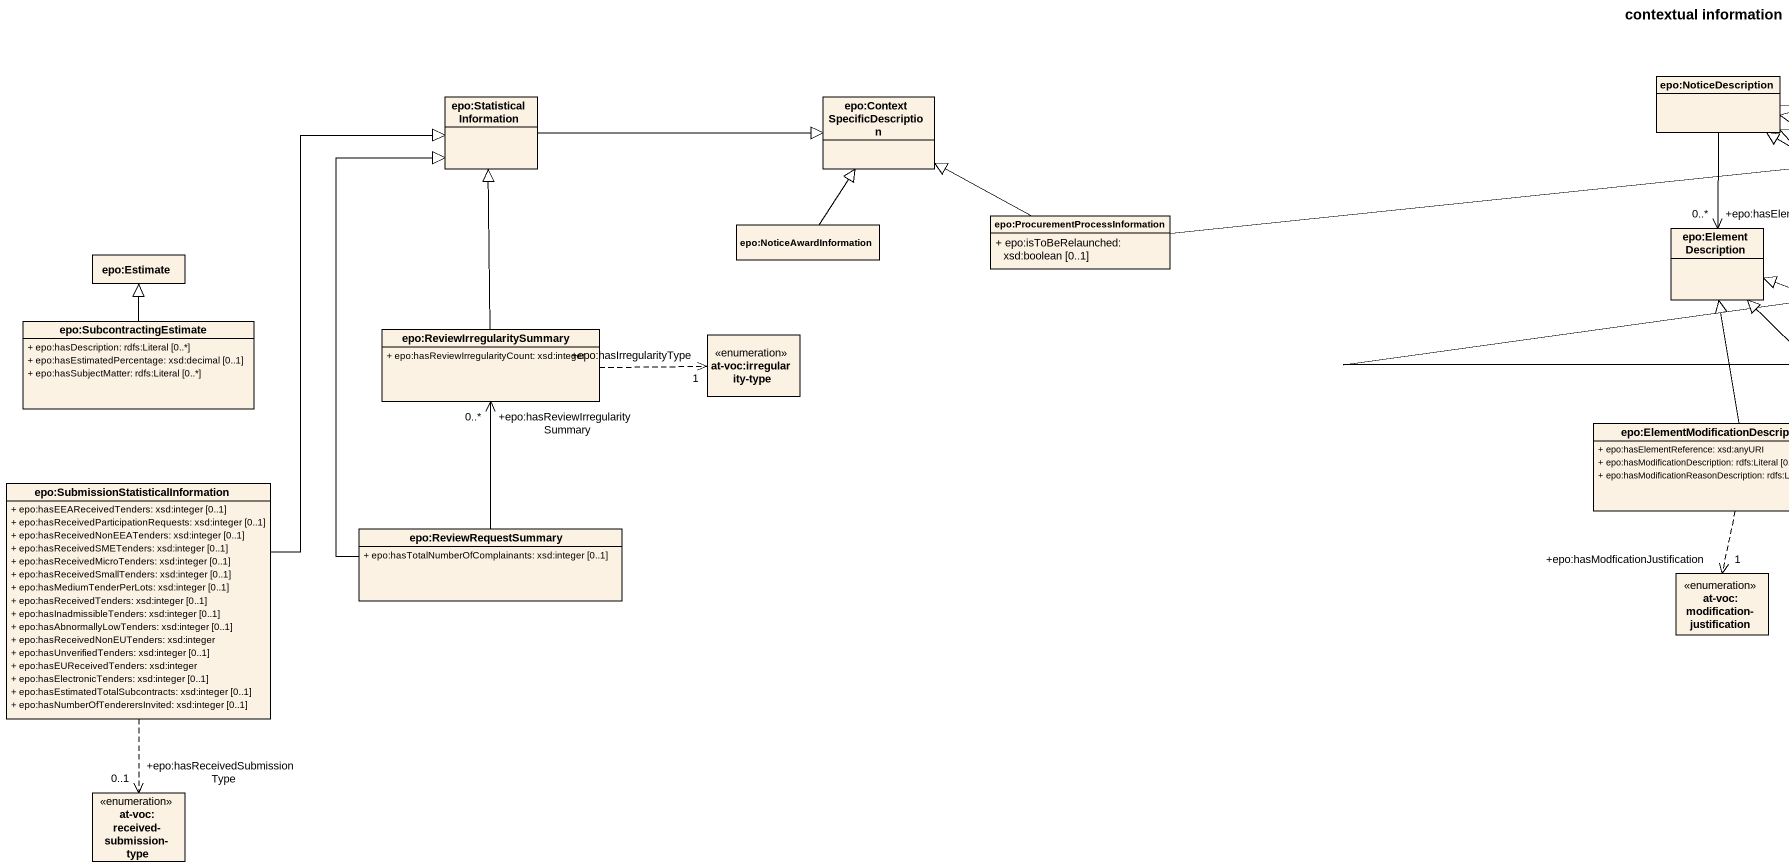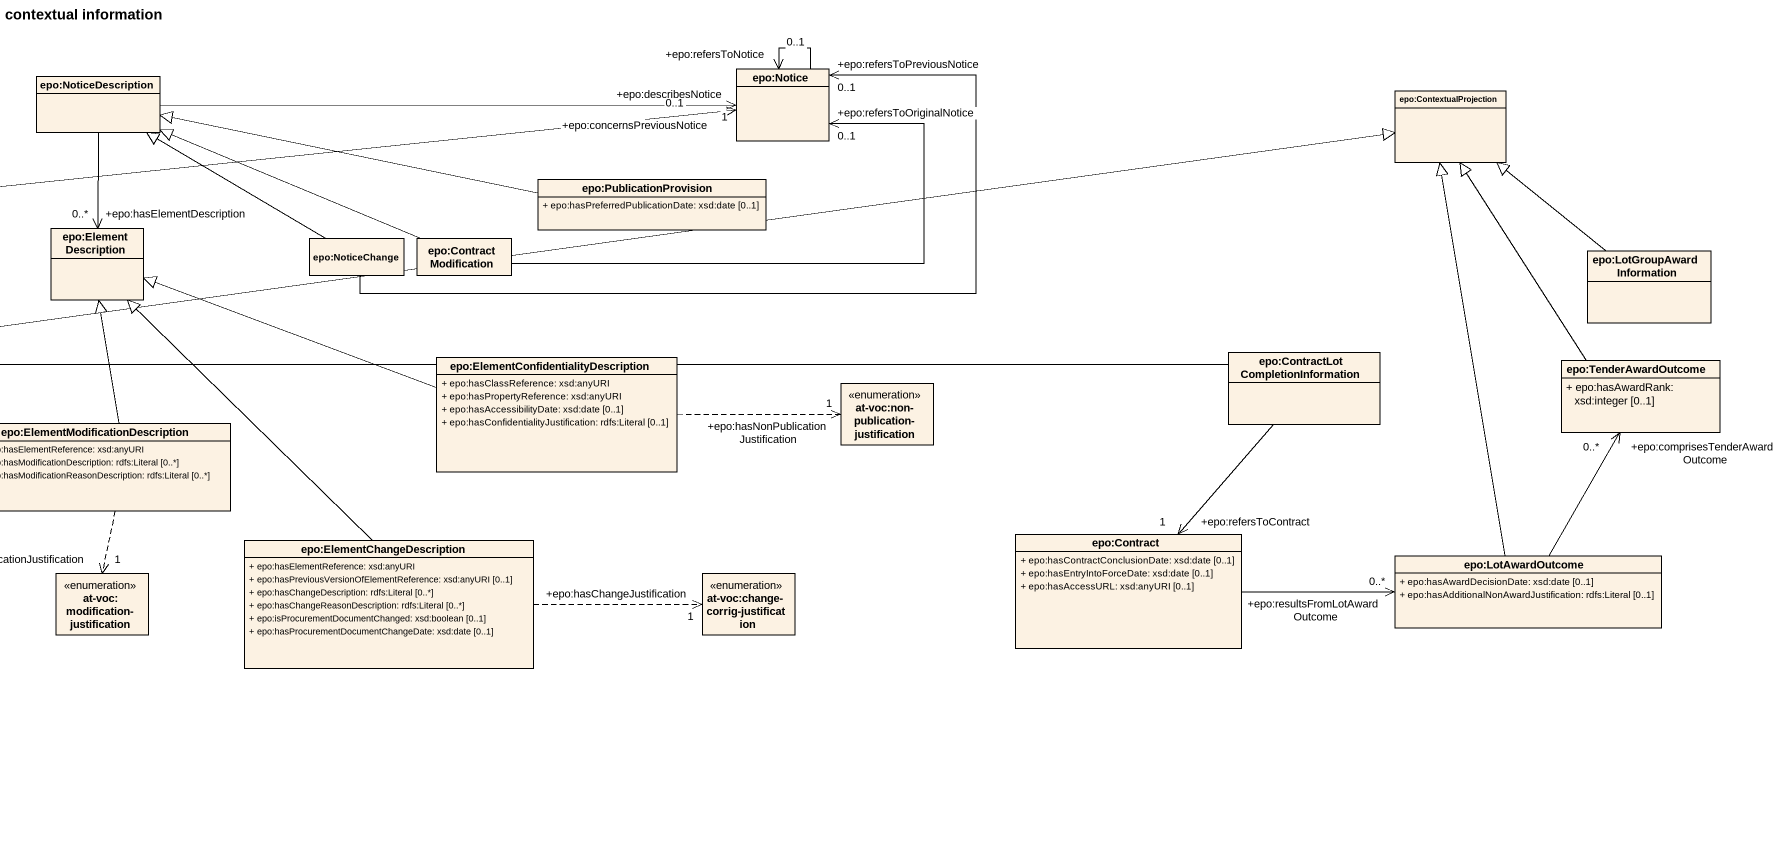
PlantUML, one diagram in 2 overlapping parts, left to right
@startuml
title contextual information
hide circle
hide empty members
skinparam classAttributeIconSize 0
class "epo:NoticeDescription" as epo_NoticeDescription
class "epo:Notice" as epo_Notice
class "epo:StatisticalInformation" as epo_StatisticalInformation
class "epo:ContextSpecificDescription" as epo_ContextSpecificDescripti
class "epo:ContextualProjection" as epo_ContextualProjection
class "epo:PublicationProvision" as epo_PublicationProvision {
  + epo:hasPreferredPublicationDate: xsd:date [0..1]
}
class "epo:NoticeAwardInformation" as epo_NoticeAwardInformation
class "epo:ProcurementProcessInformation" as epo_ProcurementProcessInform {
  + epo:isToBeRelaunched: xsd:boolean [0..1]
}
class "epo:Estimate" as epo_Estimate
class "epo:ElementDescription" as epo_ElementDescription
class "epo:NoticeChange" as epo_NoticeChange
class "epo:ContractModification" as epo_ContractModification
class "epo:LotGroupAwardInformation" as epo_LotGroupAwardInformation
class "epo:SubcontractingEstimate" as epo_SubcontractingEstimate {
  + epo:hasDescription: rdfs:Literal [0..*]
  + epo:hasEstimatedPercentage: xsd:decimal [0..1]
  + epo:hasSubjectMatter: rdfs:Literal [0..*]
}
class "epo:ReviewIrregularitySummary" as epo_ReviewIrregularitySummar {
  + epo:hasReviewIrregularityCount: xsd:integer
}
enum "at-voc:irregularity-type" as at_voc_irregularity_type
class "epo:ElementConfidentialityDescription" as epo_ElementConfidentialityDe {
  + epo:hasClassReference: xsd:anyURI
  + epo:hasPropertyReference: xsd:anyURI
  + epo:hasAccessibilityDate: xsd:date [0..1]
  + epo:hasConfidentialityJustification: rdfs:Literal [0..1]
}
class "epo:ContractLotCompletionInformation" as epo_ContractLotCompletionInf
class "epo:TenderAwardOutcome" as epo_TenderAwardOutcome {
  + epo:hasAwardRank: xsd:integer [0..1]
}
enum "at-voc:non-publication-justification" as at_voc_non_publication
class "epo:ElementModificationDescription" as epo_ElementModificationDescr {
  + epo:hasElementReference: xsd:anyURI
  + epo:hasModificationDescription: rdfs:Literal [0..*]
  + epo:hasModificationReasonDescription: rdfs:Literal [0..*]
}
class "epo:SubmissionStatisticalInformation" as epo_SubmissionStatisticalInf {
  + epo:hasEEAReceivedTenders: xsd:integer [0..1]
  + epo:hasReceivedParticipationRequests: xsd:integer [0..1]
  + epo:hasReceivedNonEEATenders: xsd:integer [0..1]
  + epo:hasReceivedSMETenders: xsd:integer [0..1]
  + epo:hasReceivedMicroTenders: xsd:integer [0..1]
  + epo:hasReceivedSmallTenders: xsd:integer [0..1]
  + epo:hasMediumTenderPerLots: xsd:integer [0..1]
  + epo:hasReceivedTenders: xsd:integer [0..1]
  + epo:hasInadmissibleTenders: xsd:integer [0..1]
  + epo:hasAbnormallyLowTenders: xsd:integer [0..1]
  + epo:hasReceivedNonEUTenders: xsd:integer
  + epo:hasUnverifiedTenders: xsd:integer [0..1]
  + epo:hasEUReceivedTenders: xsd:integer
  + epo:hasElectronicTenders: xsd:integer [0..1]
  + epo:hasEstimatedTotalSubcontracts: xsd:integer [0..1]
  + epo:hasNumberOfTenderersInvited: xsd:integer [0..1]
}
class "epo:ReviewRequestSummary" as epo_ReviewRequestSummary {
  + epo:hasTotalNumberOfComplainants: xsd:integer [0..1]
}
class "epo:ElementChangeDescription" as epo_ElementChangeDescription {
  + epo:hasElementReference: xsd:anyURI
  + epo:hasPreviousVersionOfElementReference: xsd:anyURI [0..1]
  + epo:hasChangeDescription: rdfs:Literal [0..*]
  + epo:hasChangeReasonDescription: rdfs:Literal [0..*]
  + epo:isProcurementDocumentChanged: xsd:boolean [0..1]
  + epo:hasProcurementDocumentChangeDate: xsd:date [0..1]
}
class "epo:Contract" as epo_Contract {
  + epo:hasContractConclusionDate: xsd:date [0..1]
  + epo:hasEntryIntoForceDate: xsd:date [0..1]
  + epo:hasAccessURL: xsd:anyURI [0..1]
}
enum "at-voc:modification-justification" as at_voc_modification
enum "at-voc:change-corrig-justification" as at_voc_change_corrig
class "epo:LotAwardOutcome" as epo_LotAwardOutcome {
  + epo:hasAwardDecisionDate: xsd:date [0..1]
  + epo:hasAdditionalNonAwardJustification: rdfs:Literal [0..1]
}
enum "at-voc:received-submission-type" as at_voc_received_submission
epo_NoticeDescription -right-> "+epo:describesNotice\n1" epo_Notice
epo_NoticeDescription --> "+epo:hasElementDescription\n0..*" epo_ElementDescription
epo_Notice --> "+epo:refersToNotice\n0..1" epo_Notice
epo_StatisticalInformation -right-|> epo_ContextSpecificDescripti
epo_PublicationProvision -left-|> epo_NoticeDescription
epo_NoticeAwardInformation -up-|> epo_ContextSpecificDescripti
epo_ProcurementProcessInform -right-> "+epo:concernsPreviousNotice\n0..1" epo_Notice
epo_ProcurementProcessInform -left-|> epo_ContextSpecificDescripti
epo_NoticeChange -left-|> epo_NoticeDescription
epo_NoticeChange -right-> "+epo:refersToPreviousNotice\n0..1" epo_Notice
epo_ContractModification -left-|> epo_NoticeDescription
epo_ContractModification -right-> "+epo:refersToOriginalNotice\n0..1" epo_Notice
epo_LotGroupAwardInformation -up-|> epo_ContextualProjection
epo_SubcontractingEstimate -up-|> epo_Estimate
epo_ReviewIrregularitySummar -up-|> epo_StatisticalInformation
epo_ReviewIrregularitySummar .right.> "+epo:hasIrregularityType\n1" at_voc_irregularity_type
epo_ElementConfidentialityDe -left-|> epo_ElementDescription
epo_ElementConfidentialityDe .right.> "+epo:hasNonPublicationJustification\n1" at_voc_non_publication
epo_ContractLotCompletionInf -up-|> epo_ContextualProjection
epo_ContractLotCompletionInf --> "+epo:refersToContract\n1" epo_Contract
epo_TenderAwardOutcome -up-|> epo_ContextualProjection
epo_ElementModificationDescr -up-|> epo_ElementDescription
epo_ElementModificationDescr ..> "+epo:hasModficationJustification\n1" at_voc_modification
epo_SubmissionStatisticalInf -up-|> epo_StatisticalInformation
epo_SubmissionStatisticalInf ..> "+epo:hasReceivedSubmissionType\n0..1" at_voc_received_submission
epo_ReviewRequestSummary -up-|> epo_StatisticalInformation
epo_ReviewRequestSummary -up-> "+epo:hasReviewIrregularitySummary\n0..*" epo_ReviewIrregularitySummar
epo_ElementChangeDescription -up-|> epo_ElementDescription
epo_ElementChangeDescription .right.> "+epo:hasChangeJustification\n1" at_voc_change_corrig
epo_Contract -right-> "+epo:resultsFromLotAwardOutcome\n0..*" epo_LotAwardOutcome
epo_LotAwardOutcome -up-|> epo_ContextualProjection
epo_LotAwardOutcome -up-> "+epo:comprisesTenderAwardOutcome\n0..*" epo_TenderAwardOutcome
@enduml
